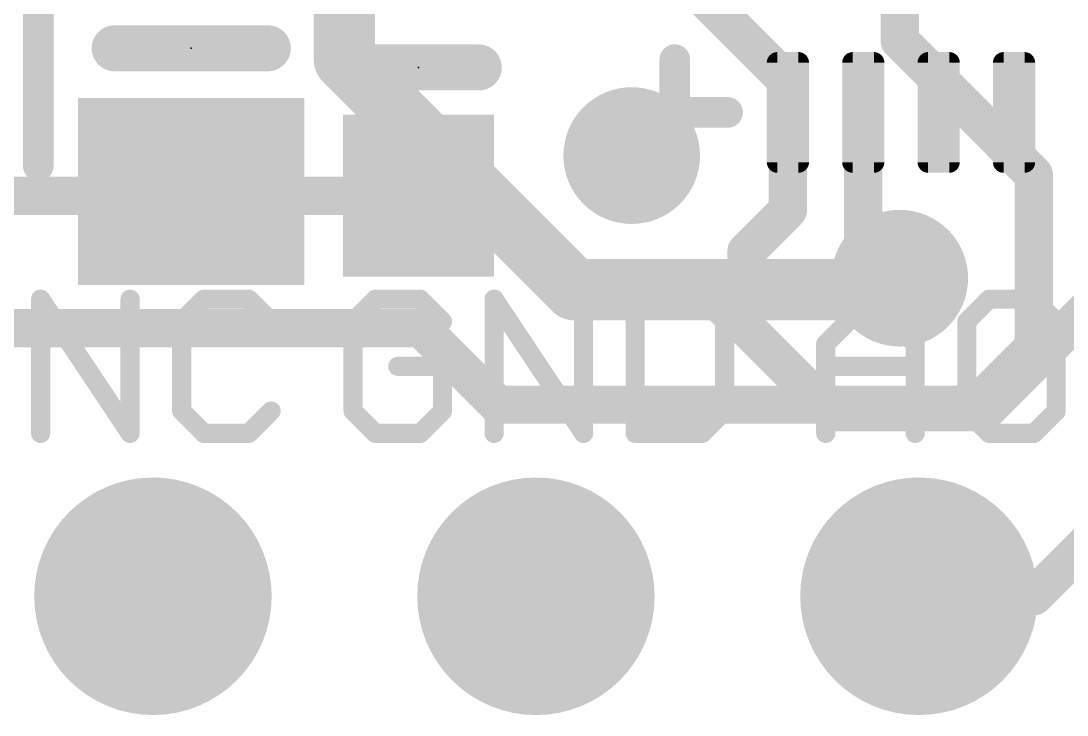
# Model space of a CAD drawing. Extents: x -6.8 to 60.3, y -8.9 to 34.9.
# Drawn here: x 10.55 to 17.49, y 0.48 to 5.08 of the extents above; entities that cross this region are included whole.
import ezdxf

# ---------------------------------------------------------------- set-up
doc = ezdxf.new("R2010")
doc.units = 0
for name, color, linetype in [('1', 12, 'CONTINUOUS'), ('16', 132, 'CONTINUOUS'), ('17', 110, 'CONTINUOUS'), ('18', 110, 'CONTINUOUS'), ('21', 40, 'CONTINUOUS'), ('23', 40, 'CONTINUOUS')]:
    doc.layers.add(name, color=color, linetype=linetype)

# ---------------------------------------------------------------- blocks, each defined once
blk = doc.blocks.new('RECT')
blk.add_solid([(-0.5, -0.5), (0.5, -0.5), (-0.5, 0.5), (0.5, 0.5)])
blk = doc.blocks.new('RECT128000X44800R50')
at = {"const_width": 0.07}
blk.add_lwpolyline([(0.365, -0.07), (0.365, 0.07, 0.4142), (0.33, 0.105), (-0.33, 0.105, 0.4142), (-0.365, 0.07), (-0.365, -0.07, 0.4142), (-0.33, -0.105), (0.33, -0.105, 0.4142)], format="xyb", close=True, dxfattribs=at)
blk.add_solid([(-0.3475, -0.0875), (0.3475, -0.0875), (-0.3475, 0.0875), (0.3475, 0.0875)])
blk = doc.blocks.new('ROUNDP')
at = {"const_width": 0.5}
blk.add_lwpolyline([(0, -0.25, 1), (0, 0.25, 1), (0, -0.25)], format="xyb", dxfattribs=at)
blk = doc.blocks.new('ROUNDV')
at = {"const_width": 0.5}
blk.add_lwpolyline([(0, -0.25, 1), (0, 0.25, 1), (0, -0.25)], format="xyb", dxfattribs=at)

msp = doc.modelspace()

# ---------------------------------------------------------------- linework, layer by layer
at = {"layer": '1', "const_width": 0.254}
for points in [[(15.093, 5.227), (15.641, 4.679)], [(15.641, 4.679), (15.641, 4.477)], [(15.641, 3.83), (15.641, 4.477)], [(16.141, 4.477), (16.141, 3.6202)], [(13.191, 3.925), (10.192, 3.925)], [(15.641, 3.83), (15.367, 3.556)], [(16.141, 3.6202), (16.383, 3.3782)], [(16.9418, 2.4892), (18.1356, 3.683)], [(15.367, 3.556), (15.367, 3.048)], [(15.367, 3.048), (15.9258, 2.4892)], [(15.9258, 2.4892), (16.9418, 2.4892)]]:
    msp.add_lwpolyline(points, dxfattribs=at)
at = {"layer": '1', "const_width": 0.127}
for points in [[(15.7045, 4.679, 1), (15.5775, 4.679)], [(15.5961, 4.6341, 1), (15.6859, 4.7239)], [(15.7045, 4.477, 1), (15.5775, 4.477)], [(16.2045, 4.477, 1), (16.0775, 4.477)], [(15.5775, 4.477, 1), (15.7045, 4.477)], [(13.191, 3.8615, 1), (13.191, 3.9885)], [(15.6859, 3.7851, 1), (15.5961, 3.8749)], [(15.5775, 3.83, 1), (15.7045, 3.83)], [(16.1859, 3.6651, 1), (16.0961, 3.5753)], [(15.4305, 3.556, 1), (15.3035, 3.556)], [(16.0775, 3.6202, 1), (16.2045, 3.6202)], [(15.3221, 3.6009, 1), (15.4119, 3.5111)], [(16.3381, 3.3333, 1), (16.4279, 3.4231)], [(15.4119, 3.0929, 1), (15.3221, 3.0031)], [(15.3035, 3.048, 1), (15.4305, 3.048)], [(15.9258, 2.5527, 1), (15.9258, 2.4257)], [(15.8809, 2.4443, 1), (15.9707, 2.5341)], [(16.8969, 2.5341, 1), (16.9867, 2.4443)], [(16.9418, 2.4257, 1), (16.9418, 2.5527)]]:
    msp.add_lwpolyline(points, format="xyb", dxfattribs=at)
at = {"layer": '16'}
for points, const_width in [([(12.7, 4.826), (12.7, 8.763)], 0.4064), ([(16.383, 4.953), (16.383, 8.509)], 0.254), ([(17.272, 4.064), (16.383, 4.953)], 0.254), ([(14.224, 3.302), (12.7, 4.826)], 0.4064), ([(17.272, 2.921), (17.272, 4.064)], 0.254), ([(16.3068, 3.302), (16.383, 3.3782)], 0.4064), ([(14.224, 3.302), (16.3068, 3.302)], 0.4064), ([(19.177, 3.175), (17.272, 1.27)], 0.254), ([(13.208, 3.048), (10.033, 3.048)], 0.254), ([(13.716, 2.54), (13.208, 3.048)], 0.254), ([(16.891, 2.54), (17.272, 2.921)], 0.254), ([(16.891, 2.54), (13.716, 2.54)], 0.254), ([(17.272, 1.27), (16.51, 1.27)], 0.254)]:
    msp.add_lwpolyline(points, dxfattribs=dict(at, const_width=const_width))
for points, const_width in [([(16.4279, 4.9979, 1), (16.3381, 4.9081)], 0.127), ([(12.7718, 4.8978, 1), (12.6282, 4.7542)], 0.2032), ([(16.3195, 4.953, 1), (16.4465, 4.953)], 0.127), ([(12.5984, 4.826, 1), (12.8016, 4.826)], 0.2032), ([(17.3355, 4.064, 1), (17.2085, 4.064)], 0.127), ([(17.2271, 4.0191, 1), (17.3169, 4.1089)], 0.127), ([(16.4548, 3.3064, 1), (16.3112, 3.45)], 0.2032), ([(14.224, 3.4036, 1), (14.224, 3.2004)], 0.2032), ([(14.1522, 3.2302, 1), (14.2958, 3.3738)], 0.2032), ([(16.235, 3.3738, 1), (16.3786, 3.2302)], 0.2032), ([(16.3068, 3.2004, 1), (16.3068, 3.4036)], 0.2032), ([(13.2529, 3.0929, 1), (13.1631, 3.0031)], 0.127), ([(13.208, 2.9845, 1), (13.208, 3.1115)], 0.127), ([(17.2085, 2.921, 1), (17.3355, 2.921)], 0.127), ([(17.3169, 2.8761, 1), (17.2271, 2.9659)], 0.127), ([(13.716, 2.6035, 1), (13.716, 2.4765)], 0.127), ([(13.6711, 2.4951, 1), (13.7609, 2.5849)], 0.127), ([(16.8461, 2.5849, 1), (16.9359, 2.4951)], 0.127), ([(16.891, 2.4765, 1), (16.891, 2.6035)], 0.127), ([(16.51, 1.3335, 1), (16.51, 1.2065)], 0.127), ([(17.272, 1.2065, 1), (17.272, 1.3335)], 0.127), ([(17.2271, 1.3149, 1), (17.3169, 1.2251)], 0.127)]:
    msp.add_lwpolyline(points, format="xyb", dxfattribs=dict(at, const_width=const_width))
at = {"layer": '21'}
for points, const_width in [([(10.6694, 8.323), (10.6694, 4.123)], 0.2032), ([(12.192, 4.9022), (11.176, 4.9022)], 0.3048), ([(13.591, 4.775), (12.791, 4.775)], 0.3048), ([(14.891, 4.477), (14.891, 4.827)], 0.2032), ([(15.241, 4.477), (14.891, 4.477)], 0.2032), ([(10.685, 2.3495), (10.685, 3.2393)], 0.127), ([(10.685, 3.2393), (11.2782, 2.3495)], 0.127), ([(11.2782, 2.3495), (11.2782, 3.2393)], 0.127), ([(11.7688, 3.2393), (11.6205, 3.091)], 0.127), ([(12.0654, 3.2393), (11.7688, 3.2393)], 0.127), ([(12.2137, 3.091), (12.0654, 3.2393)], 0.127), ([(12.9055, 3.2393), (12.7572, 3.091)], 0.127), ([(13.2021, 3.2393), (12.9055, 3.2393)], 0.127), ([(13.3504, 3.091), (13.2021, 3.2393)], 0.127), ([(13.6927, 2.3495), (13.6927, 3.2393)], 0.127), ([(13.6927, 3.2393), (14.2859, 2.3495)], 0.127), ([(14.2859, 2.3495), (14.2859, 3.2393)], 0.127), ([(14.6283, 3.2393), (14.6283, 2.3495)], 0.127), ([(15.0731, 3.2393), (14.6283, 3.2393)], 0.127), ([(15.2214, 3.091), (15.0731, 3.2393)], 0.127), ([(15.892, 2.9427), (16.1886, 3.2393)], 0.127), ([(16.1886, 3.2393), (16.4852, 2.9427)], 0.127), ([(16.8275, 3.091), (16.9758, 3.2393)], 0.127), ([(16.9758, 3.2393), (17.2724, 3.2393)], 0.127), ([(17.2724, 3.2393), (17.4207, 3.091)], 0.127), ([(11.6205, 3.091), (11.6205, 2.4978)], 0.127), ([(12.7572, 3.091), (12.7572, 2.4978)], 0.127), ([(15.2214, 2.4978), (15.2214, 3.091)], 0.127), ([(16.8275, 2.4978), (16.8275, 3.091)], 0.127), ([(16.8275, 2.4978), (17.4207, 3.091)], 0.127), ([(17.4207, 3.091), (17.4207, 2.4978)], 0.127), ([(15.892, 2.3495), (15.892, 2.9427)], 0.127), ([(16.4852, 2.9427), (16.4852, 2.3495)], 0.127), ([(13.3504, 2.7944), (13.0538, 2.7944)], 0.127), ([(13.3504, 2.4978), (13.3504, 2.7944)], 0.127), ([(15.892, 2.7944), (16.4852, 2.7944)], 0.127), ([(11.6205, 2.4978), (11.7688, 2.3495)], 0.127), ([(12.0654, 2.3495), (12.2137, 2.4978)], 0.127), ([(12.7572, 2.4978), (12.9055, 2.3495)], 0.127), ([(13.2021, 2.3495), (13.3504, 2.4978)], 0.127), ([(15.0731, 2.3495), (15.2214, 2.4978)], 0.127), ([(16.9758, 2.3495), (16.8275, 2.4978)], 0.127), ([(17.4207, 2.4978), (17.2724, 2.3495)], 0.127), ([(11.7688, 2.3495), (12.0654, 2.3495)], 0.127), ([(12.9055, 2.3495), (13.2021, 2.3495)], 0.127), ([(14.6283, 2.3495), (15.0731, 2.3495)], 0.127), ([(17.2724, 2.3495), (16.9758, 2.3495)], 0.127)]:
    msp.add_lwpolyline(points, dxfattribs=dict(at, const_width=const_width))
for points, const_width in [([(11.176, 4.9784, 1), (11.176, 4.826)], 0.1524), ([(12.192, 4.826, 1), (12.192, 4.9784)], 0.1524), ([(12.791, 4.8512, 1), (12.791, 4.6988)], 0.1524), ([(13.591, 4.6988, 1), (13.591, 4.8512)], 0.1524), ([(14.9418, 4.827, 1), (14.8402, 4.827)], 0.1016), ([(14.891, 4.5278, 1), (14.891, 4.4262)], 0.1016), ([(14.8402, 4.477, 1), (14.9418, 4.477)], 0.1016), ([(15.241, 4.4262, 1), (15.241, 4.5278)], 0.1016), ([(10.6186, 4.123, 1), (10.7202, 4.123)], 0.1016), ([(10.7167, 3.2393, 1), (10.6532, 3.2393)], 0.0635), ([(10.7114, 3.2569, 1), (10.6586, 3.2216)], 0.0635), ([(11.3099, 3.2393, 1), (11.2464, 3.2393)], 0.0635), ([(11.7688, 3.271, 1), (11.7688, 3.2075)], 0.0635), ([(11.7912, 3.2168, 1), (11.7463, 3.2617)], 0.0635), ([(12.0878, 3.2617, 1), (12.0429, 3.2168)], 0.0635), ([(12.0654, 3.2075, 1), (12.0654, 3.271)], 0.0635), ([(12.9055, 3.271, 1), (12.9055, 3.2075)], 0.0635), ([(12.928, 3.2168, 1), (12.8831, 3.2617)], 0.0635), ([(13.2246, 3.2617, 1), (13.1796, 3.2168)], 0.0635), ([(13.2021, 3.2075, 1), (13.2021, 3.271)], 0.0635), ([(13.7245, 3.2393, 1), (13.661, 3.2393)], 0.0635), ([(13.7192, 3.2569, 1), (13.6663, 3.2216)], 0.0635), ([(14.3177, 3.2393, 1), (14.2542, 3.2393)], 0.0635), ([(14.66, 3.2393, 1), (14.5965, 3.2393)], 0.0635), ([(14.6283, 3.271, 1), (14.6283, 3.2075)], 0.0635), ([(15.0956, 3.2617, 1), (15.0507, 3.2168)], 0.0635), ([(15.0731, 3.2075, 1), (15.0731, 3.271)], 0.0635), ([(16.211, 3.2617, 1), (16.1661, 3.2168)], 0.0635), ([(16.211, 3.2168, 1), (16.1661, 3.2617)], 0.0635), ([(16.9758, 3.271, 1), (16.9758, 3.2075)], 0.0635), ([(16.9982, 3.2168, 1), (16.9533, 3.2617)], 0.0635), ([(17.2948, 3.2617, 1), (17.2499, 3.2168)], 0.0635), ([(17.2724, 3.2075, 1), (17.2724, 3.271)], 0.0635), ([(11.6523, 3.091, 1), (11.5887, 3.091)], 0.0635), ([(11.598, 3.1134, 1), (11.643, 3.0685)], 0.0635), ([(12.1912, 3.0685, 1), (12.2361, 3.1134)], 0.0635), ([(12.789, 3.091, 1), (12.7255, 3.091)], 0.0635), ([(12.7348, 3.1134, 1), (12.7797, 3.0685)], 0.0635), ([(13.3279, 3.0685, 1), (13.3728, 3.1134)], 0.0635), ([(15.2532, 3.091, 1), (15.1897, 3.091)], 0.0635), ([(15.199, 3.0685, 1), (15.2439, 3.1134)], 0.0635), ([(16.805, 3.1134, 1), (16.85, 3.0685)], 0.0635), ([(16.8592, 3.091, 1), (16.7958, 3.091)], 0.0635), ([(17.4524, 3.091, 1), (17.3889, 3.091)], 0.0635), ([(17.4431, 3.0685, 1), (17.3982, 3.1134)], 0.0635), ([(17.3982, 3.0685, 1), (17.4431, 3.1134)], 0.0635), ([(15.9237, 2.9427, 1), (15.8602, 2.9427)], 0.0635), ([(15.8695, 2.9651, 1), (15.9144, 2.9202)], 0.0635), ([(16.5169, 2.9427, 1), (16.4534, 2.9427)], 0.0635), ([(16.4627, 2.9202, 1), (16.5076, 2.9651)], 0.0635), ([(13.0538, 2.8261, 1), (13.0538, 2.7626)], 0.0635), ([(13.3821, 2.7944, 1), (13.3186, 2.7944)], 0.0635), ([(13.3504, 2.7626, 1), (13.3504, 2.8261)], 0.0635), ([(15.892, 2.8261, 1), (15.892, 2.7626)], 0.0635), ([(16.4852, 2.7626, 1), (16.4852, 2.8261)], 0.0635), ([(11.5887, 2.4978, 1), (11.6523, 2.4978)], 0.0635), ([(11.643, 2.5202, 1), (11.598, 2.4753)], 0.0635), ([(12.2361, 2.4753, 1), (12.1912, 2.5202)], 0.0635), ([(12.7255, 2.4978, 1), (12.789, 2.4978)], 0.0635), ([(12.7797, 2.5202, 1), (12.7348, 2.4753)], 0.0635), ([(13.3186, 2.4978, 1), (13.3821, 2.4978)], 0.0635), ([(13.3728, 2.4753, 1), (13.3279, 2.5202)], 0.0635), ([(15.1897, 2.4978, 1), (15.2532, 2.4978)], 0.0635), ([(15.2439, 2.4753, 1), (15.199, 2.5202)], 0.0635), ([(16.85, 2.5202, 1), (16.805, 2.4753)], 0.0635), ([(16.805, 2.5202, 1), (16.85, 2.4753)], 0.0635), ([(16.7958, 2.4978, 1), (16.8592, 2.4978)], 0.0635), ([(17.3889, 2.4978, 1), (17.4524, 2.4978)], 0.0635), ([(17.4431, 2.4753, 1), (17.3982, 2.5202)], 0.0635), ([(10.6532, 2.3495, 1), (10.7167, 2.3495)], 0.0635), ([(11.2464, 2.3495, 1), (11.3099, 2.3495)], 0.0635), ([(11.2517, 2.3319, 1), (11.3046, 2.3671)], 0.0635), ([(11.7688, 2.3813, 1), (11.7688, 2.3177)], 0.0635), ([(11.7463, 2.327, 1), (11.7912, 2.372)], 0.0635), ([(12.0429, 2.372, 1), (12.0878, 2.327)], 0.0635), ([(12.0654, 2.3177, 1), (12.0654, 2.3813)], 0.0635), ([(12.9055, 2.3813, 1), (12.9055, 2.3177)], 0.0635), ([(12.8831, 2.327, 1), (12.928, 2.372)], 0.0635), ([(13.1796, 2.372, 1), (13.2246, 2.327)], 0.0635), ([(13.2021, 2.3177, 1), (13.2021, 2.3813)], 0.0635), ([(13.661, 2.3495, 1), (13.7245, 2.3495)], 0.0635), ([(14.2542, 2.3495, 1), (14.3177, 2.3495)], 0.0635), ([(14.2595, 2.3319, 1), (14.3123, 2.3671)], 0.0635), ([(14.6283, 2.3813, 1), (14.6283, 2.3177)], 0.0635), ([(14.5965, 2.3495, 1), (14.66, 2.3495)], 0.0635), ([(15.0507, 2.372, 1), (15.0956, 2.327)], 0.0635), ([(15.0731, 2.3177, 1), (15.0731, 2.3813)], 0.0635), ([(15.8602, 2.3495, 1), (15.9237, 2.3495)], 0.0635), ([(16.4534, 2.3495, 1), (16.5169, 2.3495)], 0.0635), ([(16.9758, 2.3813, 1), (16.9758, 2.3177)], 0.0635), ([(16.9533, 2.327, 1), (16.9982, 2.372)], 0.0635), ([(17.2499, 2.372, 1), (17.2948, 2.327)], 0.0635), ([(17.2724, 2.3177, 1), (17.2724, 2.3813)], 0.0635)]:
    msp.add_lwpolyline(points, format="xyb", dxfattribs=dict(at, const_width=const_width))
at = {"layer": '23'}
for p in [(11.684, 4.9022), (13.191, 4.775)]:
    msp.add_point(p, dxfattribs=at)

# ---------------------------------------------------------------- block references
at = {"layer": '1', "rotation": 90}
for p in [(15.641, 4.477), (16.141, 4.477), (16.641, 4.477), (17.141, 4.477)]:
    msp.add_blockref('RECT128000X44800R50', p, dxfattribs=at)
at = {"layer": '1', "xscale": 1.24, "yscale": 1.5, "rotation": 270}
msp.add_blockref('RECT', (11.684, 3.9522), dxfattribs=at)
at = {"layer": '1', "xscale": 1.075, "rotation": 270}
msp.add_blockref('RECT', (13.191, 3.925), dxfattribs=at)
at = {"layer": '17', "xscale": 1.5748, "yscale": 1.5748, "rotation": 270}
for p in [(11.43, 1.27), (11.43, 1.27), (13.97, 1.27), (13.97, 1.27), (16.51, 1.27), (16.51, 1.27)]:
    msp.add_blockref('ROUNDP', p, dxfattribs=at)
at = {"layer": '18', "xscale": 0.9064, "yscale": 0.9064}
for p in [(14.605, 4.191), (14.605, 4.191), (16.383, 3.3782), (16.383, 3.3782)]:
    msp.add_blockref('ROUNDV', p, dxfattribs=at)

doc.saveas('drawing.dxf')
